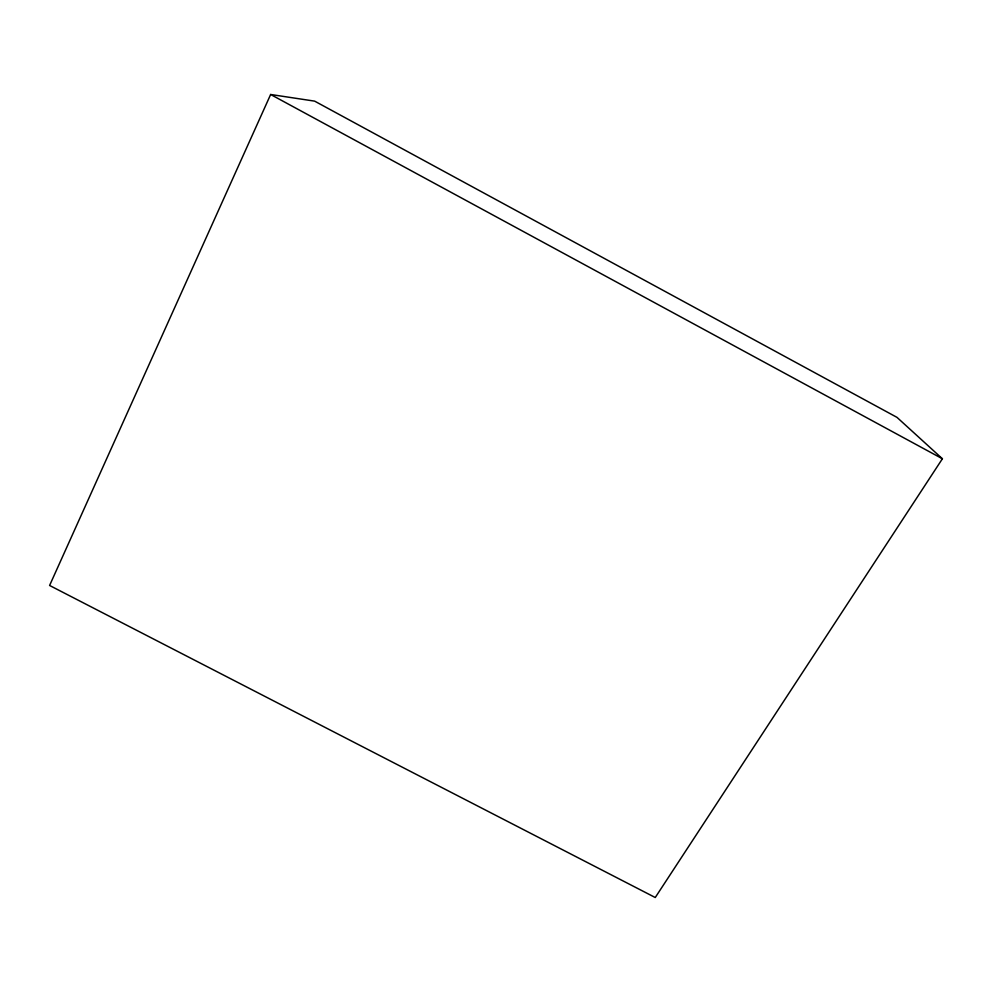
<?xml version="1.0" encoding="UTF-8"?>
<svg xmlns="http://www.w3.org/2000/svg" width="992" height="992" viewBox="0 0 992 992"><rect width="100%" height="100%" fill="white"/><g stroke="black" fill="none" stroke-linecap="round" stroke-linejoin="round"><path stroke-width="1.49" d="M270.642 94.488L49.6 585.466L655.253 897.512L942.4 458.763L896.979 417.359L314.638 101.134L270.642 94.488L942.4 458.763"/></g></svg>
